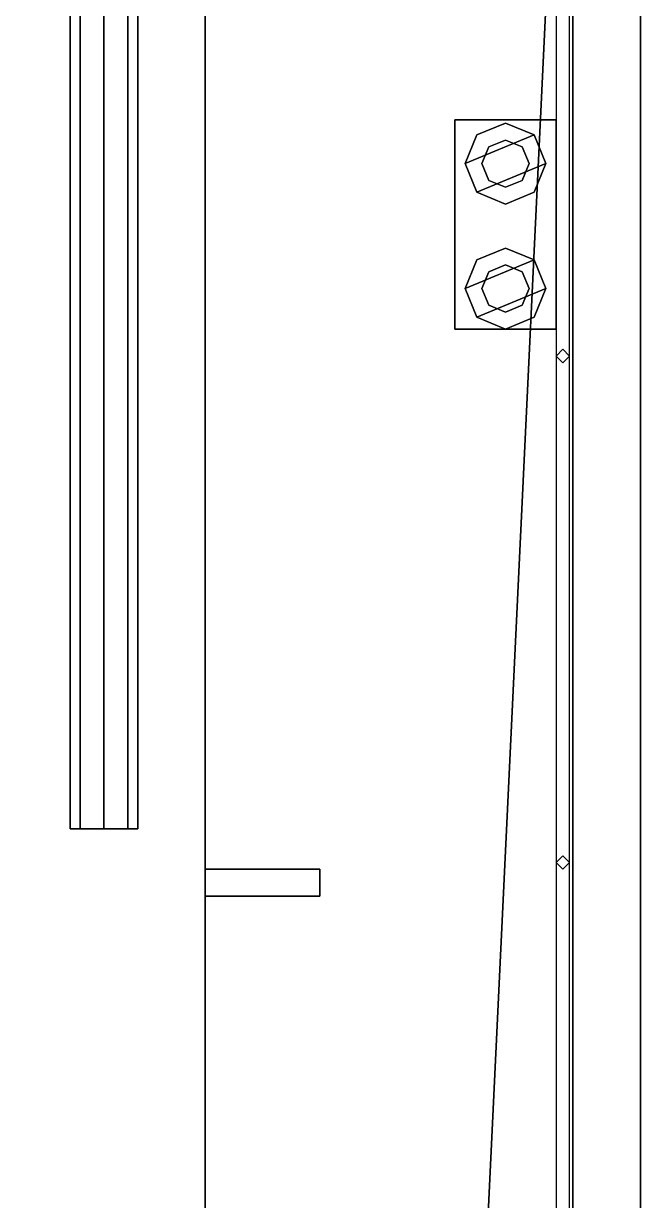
# Model space of a CAD drawing. Header units: millimetres. Extents: x -3.4 to 3.4, y -22.9 to 32.2.
# Drawn here: x 1.572 to 3.4, y 17.579 to 21.065 of the extents above; entities that cross this region are included whole.
import ezdxf

# ---------------------------------------------------------------- set-up
doc = ezdxf.new("R2010")
doc.units = ezdxf.units.MM
doc.layers.add('railings', color=6, linetype='Continuous')
doc.layers.add('superstructure', color=3, linetype='Continuous')

msp = doc.modelspace()

# ---------------------------------------------------------------- linework, layer by layer
for points in [[(3.2, 22.79), (2.7, 12.33, -1.51), (-2.7, 12.33, -1.51), (-3.2, 22.79)], [(2.11, 22.79, 1.6), (2.11, 10.5, 0.82), (3.2, 10.5, 0.82), (3.2, 22.79, 1.6)], [(3.2, 22.79), (3.2, 10.5, -1.26), (2.7, 12.33, -1.51), (3.2, 22.79)], [(3.2, 10.5, 0.58), (3.2, 10.5), (3.2, 22.79), (3.2, 22.79, 1.36)], [(3.4, 22.79, 1.36), (3.4, 10.5, 0.58), (3.2, 10.5, 0.58), (3.2, 22.79, 1.36)], [(3.2, 22.79, 1.56), (3.2, 10.5, 0.78), (3.4, 10.5, 0.78), (3.4, 22.79, 1.56)], [(3.2, 22.79), (3.2, 10.5), (3.2, 10.5, -1.26), (3.2, 22.79)], [(3.2, 22.79, 1.6), (3.2, 10.5, 0.82), (3.2, 10.5, 0.78), (3.2, 22.79, 1.56)], [(3.4, 10.5, 0.78), (3.4, 10.5, 0.58), (3.4, 22.79, 1.36), (3.4, 22.79, 1.56)], [(1.7393, 21.68, -0.6393), (1.71, 21.68, -0.71), (1.71, 18.68, -0.41), (1.7393, 18.68, -0.3393)], [(1.71, 21.68, -0.71), (1.7393, 21.68, -0.7807), (1.7393, 18.68, -0.4807), (1.71, 18.68, -0.41)], [(1.81, 21.68, -0.61), (1.7393, 21.68, -0.6393), (1.7393, 18.68, -0.3393), (1.81, 18.68, -0.31)], [(1.7393, 21.68, -0.7807), (1.81, 21.68, -0.81), (1.81, 18.68, -0.51), (1.7393, 18.68, -0.4807)], [(1.8807, 21.68, -0.6393), (1.81, 21.68, -0.61), (1.81, 18.68, -0.31), (1.8807, 18.68, -0.3393)], [(1.81, 21.68, -0.81), (1.8807, 21.68, -0.7807), (1.8807, 18.68, -0.4807), (1.81, 18.68, -0.51)], [(1.91, 21.68, -0.71), (1.8807, 21.68, -0.6393), (1.8807, 18.68, -0.3393), (1.91, 18.68, -0.41)], [(1.8807, 21.68, -0.7807), (1.91, 21.68, -0.71), (1.91, 18.68, -0.41), (1.8807, 18.68, -0.4807)], [(3.15, 20.78, 1.48), (3.15, 20.78, 1.47), (2.85, 20.78, 1.47), (2.85, 20.78, 1.48)], [(2.85, 20.78, 1.47), (2.85, 20.16, 1.43), (2.85, 20.16, 1.48), (2.85, 20.78, 1.48)], [(2.85, 20.78, 1.48), (2.85, 20.16, 1.48), (3.15, 20.16, 1.48), (3.15, 20.78, 1.48)], [(3.15, 20.16, 1.48), (3.15, 20.16, 1.43), (3.15, 20.78, 1.47), (3.15, 20.78, 1.48)], [(3, 20.77, 1.77), (2.9151, 20.7349, 1.77), (2.88, 20.65, 1.77), (3.0849, 20.7349, 1.77)], [(3, 20.77, 1.72), (2.9151, 20.7349, 1.72), (2.9151, 20.7349, 1.77), (3, 20.77, 1.77)], [(3.0849, 20.7349, 1.72), (3, 20.77, 1.72), (3, 20.77, 1.77), (3.0849, 20.7349, 1.77)], [(2.9151, 20.7349, 1.72), (2.88, 20.65, 1.72), (2.88, 20.65, 1.77), (2.9151, 20.7349, 1.77)], [(3.0849, 20.7349, 1.77), (2.88, 20.65, 1.77), (2.9151, 20.5651, 1.77), (3.12, 20.65, 1.77)], [(3, 20.72, 1.48), (2.9505, 20.6995, 1.48), (2.9505, 20.6995, 1.72), (3, 20.72, 1.72)], [(3.0495, 20.6995, 1.48), (3, 20.72, 1.48), (3, 20.72, 1.72), (3.0495, 20.6995, 1.72)], [(3.12, 20.65, 1.72), (3.0849, 20.7349, 1.72), (3.0849, 20.7349, 1.77), (3.12, 20.65, 1.77)], [(2.9505, 20.6995, 1.48), (2.93, 20.65, 1.48), (2.93, 20.65, 1.72), (2.9505, 20.6995, 1.72)], [(3.07, 20.65, 1.48), (3.0495, 20.6995, 1.48), (3.0495, 20.6995, 1.72), (3.07, 20.65, 1.72)], [(2.88, 20.65, 1.72), (2.9151, 20.5651, 1.72), (2.9151, 20.5651, 1.77), (2.88, 20.65, 1.77)], [(3.12, 20.65, 1.77), (2.9151, 20.5651, 1.77), (3, 20.53, 1.77), (3.0849, 20.5651, 1.77)], [(2.93, 20.65, 1.48), (2.9505, 20.6005, 1.48), (2.9505, 20.6005, 1.72), (2.93, 20.65, 1.72)], [(3.0495, 20.6005, 1.48), (3.07, 20.65, 1.48), (3.07, 20.65, 1.72), (3.0495, 20.6005, 1.72)], [(3.0849, 20.5651, 1.72), (3.12, 20.65, 1.72), (3.12, 20.65, 1.77), (3.0849, 20.5651, 1.77)], [(2.9505, 20.6005, 1.48), (3, 20.58, 1.48), (3, 20.58, 1.72), (2.9505, 20.6005, 1.72)], [(3, 20.58, 1.48), (3.0495, 20.6005, 1.48), (3.0495, 20.6005, 1.72), (3, 20.58, 1.72)], [(2.9151, 20.5651, 1.72), (3, 20.53, 1.72), (3, 20.53, 1.77), (2.9151, 20.5651, 1.77)], [(3, 20.53, 1.72), (3.0849, 20.5651, 1.72), (3.0849, 20.5651, 1.77), (3, 20.53, 1.77)], [(3, 20.4, 1.77), (2.9151, 20.3649, 1.77), (2.88, 20.28, 1.77), (3.0849, 20.3649, 1.77)], [(3, 20.4, 1.72), (2.9151, 20.3649, 1.72), (2.9151, 20.3649, 1.77), (3, 20.4, 1.77)], [(3.0849, 20.3649, 1.72), (3, 20.4, 1.72), (3, 20.4, 1.77), (3.0849, 20.3649, 1.77)], [(2.9151, 20.3649, 1.72), (2.88, 20.28, 1.72), (2.88, 20.28, 1.77), (2.9151, 20.3649, 1.77)], [(3.0849, 20.3649, 1.77), (2.88, 20.28, 1.77), (2.9151, 20.1951, 1.77), (3.12, 20.28, 1.77)], [(3.12, 20.28, 1.72), (3.0849, 20.3649, 1.72), (3.0849, 20.3649, 1.77), (3.12, 20.28, 1.77)], [(2.9505, 20.3295, 1.48), (2.93, 20.28, 1.48), (2.93, 20.28, 1.72), (2.9505, 20.3295, 1.72)], [(3, 20.35, 1.48), (2.9505, 20.3295, 1.48), (2.9505, 20.3295, 1.72), (3, 20.35, 1.72)], [(3.0495, 20.3295, 1.48), (3, 20.35, 1.48), (3, 20.35, 1.72), (3.0495, 20.3295, 1.72)], [(3.07, 20.28, 1.48), (3.0495, 20.3295, 1.48), (3.0495, 20.3295, 1.72), (3.07, 20.28, 1.72)], [(2.88, 20.28, 1.72), (2.9151, 20.1951, 1.72), (2.9151, 20.1951, 1.77), (2.88, 20.28, 1.77)], [(3.12, 20.28, 1.77), (2.9151, 20.1951, 1.77), (3, 20.16, 1.77), (3.0849, 20.1951, 1.77)], [(2.93, 20.28, 1.48), (2.9505, 20.2305, 1.48), (2.9505, 20.2305, 1.72), (2.93, 20.28, 1.72)], [(3.0495, 20.2305, 1.48), (3.07, 20.28, 1.48), (3.07, 20.28, 1.72), (3.0495, 20.2305, 1.72)], [(3.0849, 20.1951, 1.72), (3.12, 20.28, 1.72), (3.12, 20.28, 1.77), (3.0849, 20.1951, 1.77)], [(2.9505, 20.2305, 1.48), (3, 20.21, 1.48), (3, 20.21, 1.72), (2.9505, 20.2305, 1.72)], [(3, 20.21, 1.48), (3.0495, 20.2305, 1.48), (3.0495, 20.2305, 1.72), (3, 20.21, 1.72)], [(2.9151, 20.1951, 1.72), (3, 20.16, 1.72), (3, 20.16, 1.77), (2.9151, 20.1951, 1.77)], [(3, 20.16, 1.72), (3.0849, 20.1951, 1.72), (3.0849, 20.1951, 1.77), (3, 20.16, 1.77)], [(2.85, 20.16, 1.48), (2.85, 20.16, 1.43), (3.15, 20.16, 1.43), (3.15, 20.16, 1.48)]]:
    msp.add_3dface(points)
at = {"layer": 'railings'}
for points in [[(3.15, 21.6, 2.53), (3.15, 10.5, 1.84), (3.19, 10.5, 1.84), (3.19, 21.6, 2.53)], [(3.15, 21.6, 2.01), (3.15, 10.5, 1.32), (3.19, 10.5, 1.32), (3.19, 21.6, 2.01)], [(3.17, 20.1, 1.42), (3.15, 20.08, 1.42), (3.15, 20.08, 2.42), (3.17, 20.1, 2.42)], [(3.19, 20.08, 1.42), (3.17, 20.1, 1.42), (3.17, 20.1, 2.42), (3.19, 20.08, 2.42)], [(3.15, 20.08, 1.42), (3.17, 20.06, 1.42), (3.17, 20.06, 2.42), (3.15, 20.08, 2.42)], [(3.17, 20.06, 1.42), (3.19, 20.08, 1.42), (3.19, 20.08, 2.42), (3.17, 20.06, 2.42)], [(3.17, 18.6, 1.33), (3.15, 18.58, 1.33), (3.15, 18.58, 2.33), (3.17, 18.6, 2.33)], [(3.19, 18.58, 1.33), (3.17, 18.6, 1.33), (3.17, 18.6, 2.33), (3.19, 18.58, 2.33)], [(3.15, 18.58, 1.33), (3.17, 18.56, 1.33), (3.17, 18.56, 2.33), (3.15, 18.58, 2.33)], [(3.17, 18.56, 1.33), (3.19, 18.58, 1.33), (3.19, 18.58, 2.33), (3.17, 18.56, 2.33)]]:
    msp.add_3dface(points, dxfattribs=at)
at = {"layer": 'superstructure'}
for points in [[(2.11, 14.95, 2.13), (2.11, 22.79, 1.8), (-2.11, 22.79, 1.8), (-2.11, 14.95, 2.13)], [(2.11, 10.5, 0.82), (2.11, 22.79, 1.6), (2.11, 14.95, 2.13), (2.11, 10.5, 2.13)], [(2.11, 22.79, 1.6), (2.11, 22.79, 1.6), (2.11, 22.79, 1.8), (2.11, 14.95, 2.13)], [(2.11, 18.56, 1.97), (2.11, 18.48, 1.97), (2.45, 18.48, 1.35), (2.45, 18.56, 1.35)], [(2.45, 18.56, 1.35), (2.45, 18.56, 1.3315), (2.11, 18.56, 1.3315), (2.11, 18.56, 1.97)], [(2.45, 18.48, 1.35), (2.45, 18.48, 1.3265), (2.45, 18.56, 1.3315), (2.45, 18.56, 1.35)], [(2.11, 18.48, 1.97), (2.11, 18.48, 1.3265), (2.45, 18.48, 1.3265), (2.45, 18.48, 1.35)]]:
    msp.add_3dface(points, dxfattribs=at)

doc.saveas('drawing.dxf')
